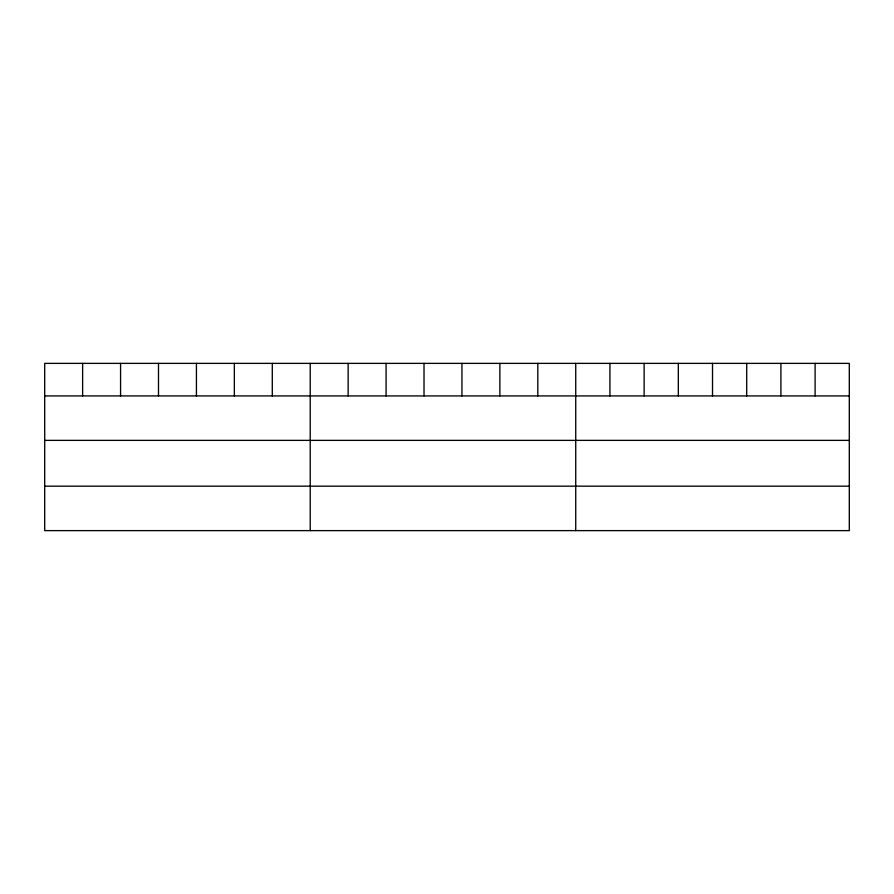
<?xml version="1.0" encoding="UTF-8"?>
<svg xmlns="http://www.w3.org/2000/svg" width="894" height="894" viewBox="0 0 894 894"><rect width="100%" height="100%" fill="white"/><g stroke="black" fill="none" stroke-linecap="round" stroke-linejoin="round"><path stroke-width="1.34" d="M849.3 395.919L849.3 530.623L44.7 530.623L44.7 363.377L849.3 363.377L849.3 395.919L44.7 395.919M44.7 440.373L849.3 440.373M44.7 486.168L849.3 486.168M815.104 363.377L815.104 395.919M780.909 363.377L780.909 395.919M746.713 363.377L746.713 395.919M712.518 363.377L712.518 395.919M678.322 363.377L678.322 395.919M644.127 363.377L644.127 395.919M609.931 363.377L609.931 395.919M575.736 363.377L575.736 530.623M537.808 363.377L537.808 395.919M499.869 363.377L499.869 395.919M461.941 363.377L461.941 395.919M424.013 363.377L424.013 395.919M386.085 363.377L386.085 395.919M348.146 363.377L348.146 395.919M310.218 363.377L310.218 530.623M272.29 363.377L272.29 395.919M234.351 363.377L234.351 395.919M196.423 363.377L196.423 395.919M158.495 363.377L158.495 395.919M120.567 363.377L120.567 395.919M82.628 363.377L82.628 395.919"/></g></svg>
